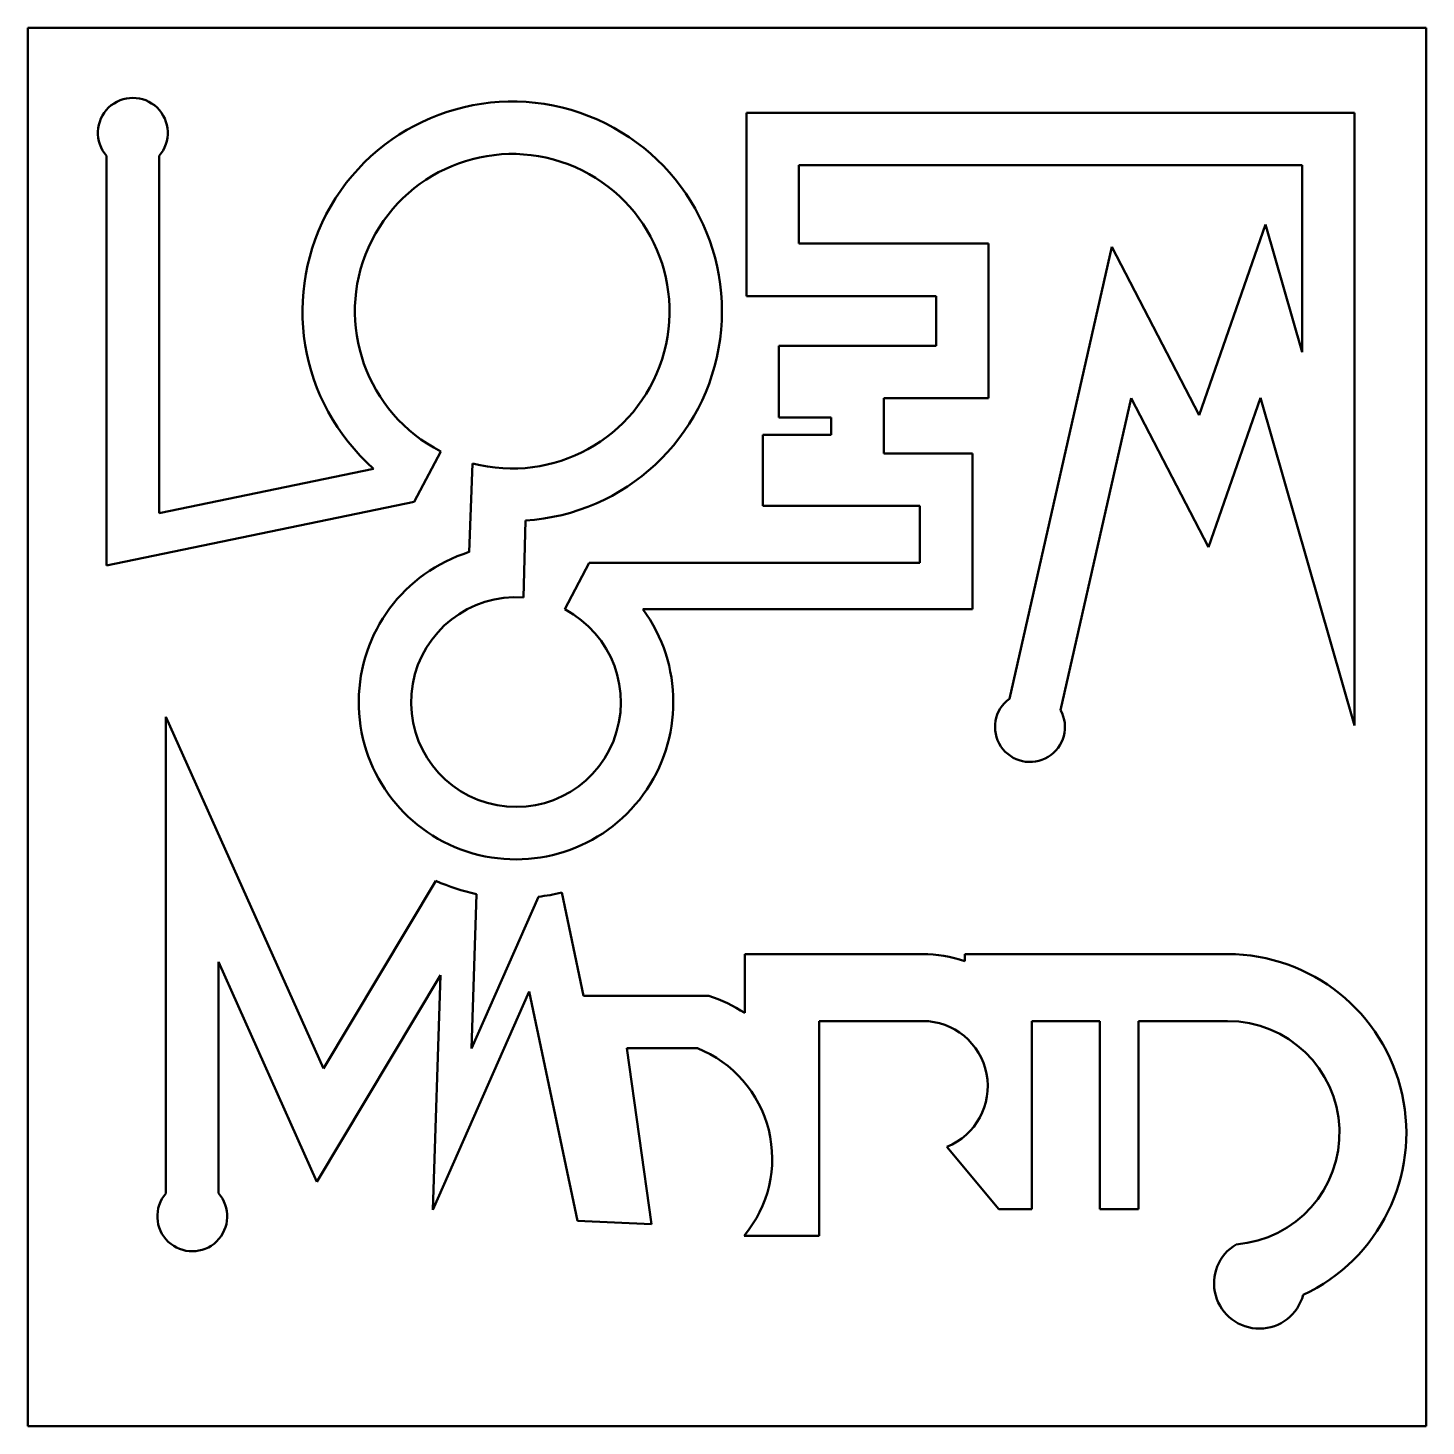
# Model space of a CAD drawing. Header units: millimetres. Extents: x 7.7 to 47.7, y 249.8 to 289.8.
import ezdxf

# ---------------------------------------------------------------- set-up
doc = ezdxf.new("R2010")
doc.units = ezdxf.units.MM
doc.layers.add('Visible (ISO)', color=7, linetype='Continuous', lineweight=50)

msp = doc.modelspace()

# ---------------------------------------------------------------- linework, layer by layer
at = {"layer": 'Visible (ISO)'}
for p, q in [((7.748, 289.774), (7.748, 249.774)), ((47.748, 289.774), (7.748, 289.774)), ((47.748, 249.774), (47.748, 289.774)), ((28.306, 282.104), (28.306, 287.346)), ((28.306, 287.346), (45.701, 287.346)), ((45.701, 287.346), (45.701, 269.813)), ((9.997, 274.397), (9.997, 286.113)), ((11.498, 286.113), (11.498, 275.897)), ((44.201, 285.846), (29.806, 285.846)), ((29.806, 285.846), (29.806, 283.604)), ((44.201, 280.501), (44.201, 285.846)), ((41.252, 278.7), (43.157, 284.15)), ((43.157, 284.15), (44.201, 280.501)), ((29.806, 283.604), (35.231, 283.604)), ((35.231, 283.604), (35.231, 279.179)), ((35.828, 270.583), (38.758, 283.511)), ((38.758, 283.511), (41.252, 278.7)), ((33.731, 282.104), (28.306, 282.104)), ((33.731, 280.679), (33.731, 282.104)), ((29.231, 278.629), (29.231, 280.679)), ((29.231, 280.679), (33.731, 280.679)), ((35.231, 279.179), (32.231, 279.179)), ((32.231, 279.179), (32.231, 277.604)), ((39.314, 279.179), (37.292, 270.257)), ((41.521, 274.923), (39.314, 279.179)), ((43.015, 279.196), (41.521, 274.923)), ((45.701, 269.813), (43.015, 279.196)), ((30.731, 278.629), (29.231, 278.629)), ((30.731, 278.129), (30.731, 278.629)), ((28.769, 276.104), (28.769, 278.129)), ((28.769, 278.129), (30.731, 278.129)), ((19.557, 277.66), (18.798, 276.215)), ((32.231, 277.604), (34.769, 277.604)), ((34.769, 277.604), (34.769, 273.142)), ((20.37, 274.781), (20.464, 277.315)), ((11.498, 275.897), (17.638, 277.165)), ((18.798, 276.215), (9.997, 274.397)), ((33.269, 276.104), (28.769, 276.104)), ((33.269, 274.47), (33.269, 276.104)), ((21.978, 275.681), (21.924, 273.478)), ((23.106, 273.142), (23.803, 274.47)), ((23.803, 274.47), (33.269, 274.47)), ((34.769, 273.142), (25.344, 273.142)), ((11.696, 256.431), (11.696, 270.068)), ((11.696, 270.068), (16.206, 260.003)), ((16.206, 260.003), (19.418, 265.371)), ((20.582, 264.996), (20.439, 260.577)), ((20.439, 260.577), (22.35, 264.917)), ((23.019, 265.035), (23.644, 262.086)), ((28.261, 261.592), (28.261, 263.277)), ((28.261, 263.277), (33.342, 263.277)), ((34.551, 263.078), (34.551, 263.277)), ((34.551, 263.277), (42.07, 263.277)), ((16.015, 256.762), (13.196, 263.054)), ((13.196, 263.054), (13.196, 256.44)), ((19.551, 262.671), (16.015, 256.762)), ((19.334, 255.961), (19.551, 262.671)), ((22.085, 262.207), (19.334, 255.961)), ((23.475, 255.647), (22.085, 262.207)), ((23.644, 262.086), (27.23, 262.086)), ((33.342, 261.362), (30.386, 261.362)), ((30.386, 261.362), (30.386, 260.4)), ((38.419, 261.362), (36.466, 261.362)), ((36.466, 261.362), (36.466, 255.982)), ((38.419, 255.982), (38.419, 261.362)), ((42.07, 261.362), (39.523, 261.362)), ((39.523, 261.362), (39.523, 255.982)), ((26.902, 260.586), (24.877, 260.586)), ((24.877, 260.586), (25.59, 255.549)), ((30.386, 260.4), (30.386, 255.22)), ((35.529, 255.982), (34.036, 257.765)), ((25.59, 255.549), (23.475, 255.647)), ((36.466, 255.982), (35.529, 255.982)), ((39.523, 255.982), (38.419, 255.982)), ((30.386, 255.22), (28.237, 255.22)), ((7.748, 249.774), (47.748, 249.774))]:
    msp.add_line(p, q, dxfattribs=at)
for centre, radius, start, end in [((10.748, 286.774), 1, 318.5904, 221.3803), ((21.602, 281.669), 6, 273.5973, 228.6482), ((21.602, 281.669), 4.5, 255.3526, 242.9765), ((21.711, 270.486), 4.5, 107.3444, 36.1756), ((21.711, 270.486), 3, 85.9384, 62.3), ((36.416, 269.774), 1, 126.0699, 28.8879), ((21.711, 270.486), 5.605, 245.8473, 258.369), ((21.711, 270.486), 5.605, 276.5427, 283.4864), ((33.342, 259.496), 3.78, 71.3437, 90), ((42.07, 258.162), 5.114, 295.0004, 90), ((25.629, 257.42), 4.933, 57.7582, 71.0667), ((33.342, 259.496), 1.866, 291.8441, 90), ((42.07, 258.162), 3.2, 274.4224, 90), ((25.629, 257.42), 3.412, 319.8558, 68.1036), ((12.449, 255.774), 1, 138.928, 41.745), ((42.978, 253.857), 1.296, 120.6615, 345.254)]:
    msp.add_arc(centre, radius, start, end, dxfattribs=at)

doc.saveas('drawing.dxf')
